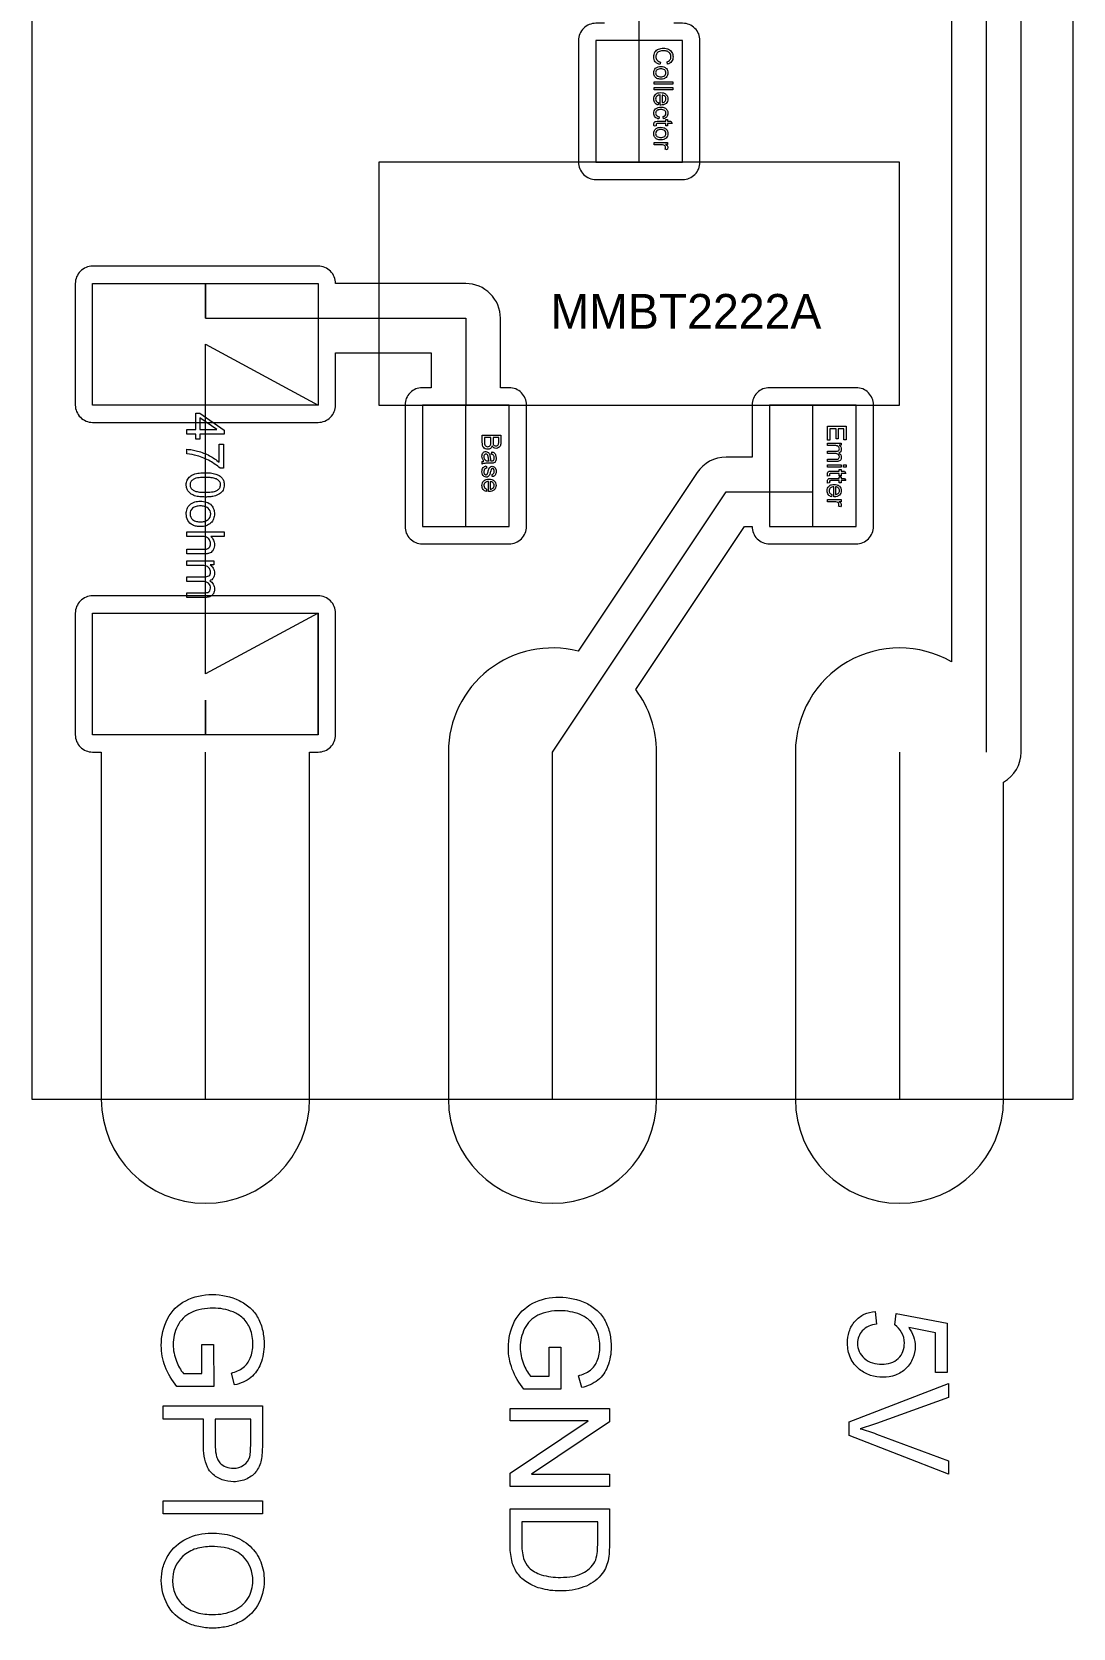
# Model space of a CAD drawing. Header units: millimetres. Extents: x -15 to 84, y -67 to 53.
# Drawn here: x 36.1 to 84.1, y -66.7 to 6.9 of the extents above; entities that cross this region are included whole.
import ezdxf
from ezdxf.enums import TextEntityAlignment as Align

# ---------------------------------------------------------------- set-up
doc = ezdxf.new("R2010")
doc.units = ezdxf.units.MM
for name, color, linetype in [('MMBT2222A', 1, 'Continuous'), ('PCB', 6, 'Continuous'), ('PISTE', 30, 'Continuous'), ('TRACE', 4, 'Continuous')]:
    doc.layers.add(name, color=color, linetype=linetype)

msp = doc.modelspace()

# ---------------------------------------------------------------- linework, layer by layer
at = {"layer": 'MMBT2222A', "lineweight": 9}
for points in [[(62.063, 0.918), (66.063, 0.918), (66.063, 6.518), (62.063, 6.518)], [(62.063, 0.918), (64.063, 0.918), (64.063, 6.518), (62.063, 6.518)], [(64.746, 4.62), (65.605, 4.62), (65.605, 4.515), (64.746, 4.515)], [(64.746, 4.354), (65.605, 4.354), (65.605, 4.248), (64.746, 4.248)], [(52.063, -10.282), (76.063, -10.282), (76.063, 0.918), (52.063, 0.918)], [(54.063, -15.882), (58.063, -15.882), (58.063, -10.282), (54.063, -10.282)], [(54.063, -15.882), (56.063, -15.882), (56.063, -10.282), (54.063, -10.282)], [(70.063, -15.882), (74.063, -15.882), (74.063, -10.282), (70.063, -10.282)], [(70.063, -15.882), (72.063, -15.882), (72.063, -10.282), (70.063, -10.282)], [(43.206, -11.409), (43.618, -11.409), (43.618, -10.664), (43.811, -10.664), (44.924, -11.448), (44.924, -11.62), (43.811, -11.62), (43.811, -11.852), (43.618, -11.852), (43.618, -11.62), (43.206, -11.62)], [(43.811, -11.409), (44.586, -11.409), (43.811, -10.871)], [(72.742, -11.259), (73.601, -11.259), (73.601, -11.88), (73.499, -11.88), (73.499, -11.373), (73.236, -11.373), (73.236, -11.848), (73.135, -11.848), (73.135, -11.373), (72.843, -11.373), (72.843, -11.9), (72.742, -11.9)], [(72.742, -13.044), (73.364, -13.044), (73.364, -13.149), (72.742, -13.149)], [(73.479, -13.044), (73.601, -13.044), (73.601, -13.149), (73.479, -13.149)]]:
    msp.add_lwpolyline(points, close=True, dxfattribs=at)
for points in [[(65.047, 5.526), (65.018, 5.412, -0.068649), (64.901, 5.459, -0.095071), (64.804, 5.541, -0.093371), (64.748, 5.648, -0.075264), (64.731, 5.768, -0.055177), (64.743, 5.885, -0.088119), (64.787, 5.994, -0.080974), (64.859, 6.072, -0.066836), (64.951, 6.126, -0.100802), (65.182, 6.171, -0.05082), (65.302, 6.16, -0.067726), (65.415, 6.12, -0.153265), (65.567, 5.974, -0.1282), (65.619, 5.766, -0.069926), (65.604, 5.652, -0.091477), (65.554, 5.549, -0.089648), (65.472, 5.472, -0.073173), (65.369, 5.427), (65.343, 5.538, 0.057308), (65.418, 5.571, 0.097182), (65.479, 5.625, 0.09395), (65.513, 5.693, 0.068346), (65.522, 5.768, 0.065634), (65.511, 5.855, 0.089673), (65.475, 5.934, 0.161442), (65.347, 6.027, 0.082271), (65.182, 6.054, 0.038256), (65.085, 6.047, 0.053721), (64.991, 6.022, 0.074859), (64.921, 5.983, 0.089785), (64.869, 5.923, 0.138489), (64.828, 5.777, 0.079805), (64.841, 5.691, 0.095152), (64.883, 5.615, 0.100765), (64.958, 5.557, 0.066141)], [(65.057, 5.325, -0.07931), (65.195, 5.305, -0.137421), (65.313, 5.229, -0.096263), (65.366, 5.137, -0.083114), (65.382, 5.033, -0.093409), (65.362, 4.919, -0.109626), (65.298, 4.823, -0.117119), (65.19, 4.759, -0.077466), (65.066, 4.742, -0.040664), (64.969, 4.749, -0.07915), (64.876, 4.778, -0.151012), (64.77, 4.883, -0.129499), (64.732, 5.033, -0.091172), (64.751, 5.147, -0.111884), (64.815, 5.244, -0.120967), (64.928, 5.308, -0.071453)], [(65.057, 5.216, 0.060273), (64.963, 5.206, 0.11929), (64.878, 5.164, 0.225829), (64.818, 5.033, 0.227293), (64.878, 4.902, 0.120605), (64.965, 4.86, 0.058677), (65.06, 4.85, 0.063396), (65.152, 4.861, 0.119186), (65.235, 4.903, 0.227277), (65.295, 5.033, 0.225833), (65.236, 5.164, 0.120489), (65.151, 5.206, 0.060274)], [(64.946, 3.659), (64.933, 3.55, -0.074495), (64.85, 3.585, -0.091663), (64.784, 3.645, -0.095807), (64.743, 3.73, -0.067014), (64.732, 3.823, -0.087366), (64.751, 3.941, -0.116583), (64.815, 4.04, -0.117014), (64.926, 4.103, -0.073746), (65.052, 4.12, -0.072187), (65.181, 4.103, -0.116861), (65.295, 4.039, -0.111503), (65.361, 3.944, -0.095991), (65.382, 3.829, -0.097107), (65.362, 3.718, -0.110579), (65.297, 3.625, -0.116908), (65.185, 3.563, -0.071932), (65.058, 3.546, -0.006681), (65.03, 3.547), (65.03, 4.011, 0.066227), (64.946, 3.996, 0.111285), (64.873, 3.953, 0.213486), (64.818, 3.823, 0.164457), (64.849, 3.724, 0.092348), (64.893, 3.684, 0.054352)], [(65.117, 4.005), (65.117, 3.658, 0.050363), (65.178, 3.669, 0.100573), (65.234, 3.697, 0.235323), (65.295, 3.828, 0.203487), (65.247, 3.951, 0.104553), (65.187, 3.99, 0.078752)], [(64.974, 3.011), (64.96, 2.908, -0.076674), (64.868, 2.936, -0.09966), (64.792, 2.995, -0.097705), (64.746, 3.075, -0.082268), (64.732, 3.167, -0.092969), (64.751, 3.278, -0.11394), (64.815, 3.372, -0.118204), (64.927, 3.434, -0.06938), (65.055, 3.45, -0.044061), (65.144, 3.442, -0.060047), (65.231, 3.416, -0.168399), (65.344, 3.315, -0.12954), (65.382, 3.166, -0.070414), (65.371, 3.079, -0.09942), (65.331, 3, -0.101577), (65.265, 2.946, -0.077795), (65.185, 2.918), (65.169, 3.02, 0.062679), (65.221, 3.039, 0.098095), (65.264, 3.072, 0.184517), (65.295, 3.162, 0.103721), (65.281, 3.233, 0.113048), (65.238, 3.291, 0.123888), (65.152, 3.332, 0.05518), (65.057, 3.341, 0.052196), (64.962, 3.332, 0.048068), (64.916, 3.318, 0.074341), (64.875, 3.293, 0.231903), (64.818, 3.168, 0.085774), (64.827, 3.112, 0.101367), (64.856, 3.064, 0.110816), (64.911, 3.028, 0.062116)], [(65.057, 2.523, -0.07931), (65.195, 2.503, -0.137421), (65.313, 2.427, -0.096263), (65.366, 2.336, -0.083114), (65.382, 2.231, -0.093409), (65.362, 2.118, -0.109626), (65.298, 2.022, -0.117119), (65.19, 1.958, -0.077466), (65.066, 1.94, -0.040664), (64.969, 1.947, -0.07915), (64.876, 1.977, -0.151012), (64.77, 2.081, -0.129499), (64.732, 2.231, -0.091172), (64.751, 2.346, -0.111884), (64.815, 2.443, -0.120967), (64.928, 2.507, -0.071453)], [(64.84, 2.587), (64.747, 2.572, -0.050978), (64.738, 2.652, -0.042637), (64.741, 2.697, -0.086365), (64.756, 2.741, -0.163362), (64.803, 2.785, -0.059344), (64.834, 2.793, -0.034391), (64.928, 2.798), (65.286, 2.798), (65.286, 2.875), (65.368, 2.875), (65.368, 2.798), (65.522, 2.798), (65.585, 2.693), (65.368, 2.693), (65.368, 2.587), (65.286, 2.587), (65.286, 2.693), (64.922, 2.693, 0.014282), (64.893, 2.692, 0.066037), (64.864, 2.688, 0.151873), (64.844, 2.67, 0.127831), (64.836, 2.633, 0.032876)], [(65.057, 2.415, 0.060273), (64.963, 2.405, 0.11929), (64.878, 2.363, 0.225829), (64.818, 2.231, 0.227293), (64.878, 2.101, 0.120605), (64.965, 2.059, 0.058677), (65.06, 2.049, 0.063396), (65.152, 2.059, 0.119186), (65.235, 2.101, 0.227277), (65.295, 2.231, 0.225833), (65.236, 2.363, 0.120489), (65.151, 2.405, 0.060274)], [(64.746, 1.818), (65.368, 1.818), (65.368, 1.723), (65.274, 1.723, -0.028769), (65.321, 1.694, -0.081816), (65.361, 1.656, -0.153735), (65.382, 1.588, -0.140033), (65.348, 1.48), (65.25, 1.516, 0.135648), (65.273, 1.593, 0.169486), (65.252, 1.655, 0.16026), (65.195, 1.695, 0.075921), (65.072, 1.712), (64.746, 1.712)], [(56.826, -11.672), (57.685, -11.672), (57.685, -11.995, -0.035825), (57.68, -12.075, -0.067887), (57.659, -12.152, -0.158405), (57.579, -12.245, -0.144182), (57.466, -12.279, -0.14128), (57.362, -12.249, -0.142453), (57.283, -12.159, -0.069564), (57.254, -12.225, -0.091163), (57.205, -12.279, -0.169119), (57.075, -12.321, -0.116797), (56.963, -12.295, -0.118817), (56.883, -12.232, -0.097467), (56.84, -12.138, -0.059267), (56.826, -12)], [(44.699, -12.082), (44.902, -12.082), (44.902, -13.194), (44.738, -13.194, 0.037618), (44.516, -13.017, 0.023119), (44.274, -12.868, 0.056864), (43.679, -12.62, 0.054167), (43.206, -12.539), (43.206, -12.322, -0.038212), (43.454, -12.348, -0.021624), (43.696, -12.402, -0.057851), (44.249, -12.62, -0.023877), (44.483, -12.759, -0.033275), (44.699, -12.923)], [(56.903, -12.87, -0.084857), (56.833, -12.757, -0.091729), (56.812, -12.641, -0.067738), (56.823, -12.557, -0.117117), (56.862, -12.483, -0.22008), (56.99, -12.428, -0.127593), (57.074, -12.449, -0.118173), (57.135, -12.503, -0.080835), (57.169, -12.579, -0.029947), (57.185, -12.673, 0.01401), (57.199, -12.768, 0.037692), (57.221, -12.861, 0.003801), (57.249, -12.862, 0.064497), (57.297, -12.856, 0.148241), (57.34, -12.832, 0.11931), (57.368, -12.775, 0.062132), (57.375, -12.712, 0.048026), (57.37, -12.655, 0.109144), (57.349, -12.602, 0.115763), (57.307, -12.568, 0.055462), (57.257, -12.549), (57.271, -12.446, -0.045869), (57.327, -12.463, -0.069991), (57.378, -12.493, -0.082803), (57.416, -12.535, -0.05845), (57.44, -12.586, -0.087199), (57.463, -12.727, -0.031358), (57.459, -12.793, -0.057722), (57.444, -12.857, -0.047331), (57.425, -12.896, -0.083772), (57.397, -12.93, -0.12133), (57.325, -12.963, -0.033808), (57.276, -12.967, -0.009531), (57.228, -12.968), (57.087, -12.968, 0.005365), (56.994, -12.969, 0.026407), (56.901, -12.974, 0.08286), (56.826, -13.001), (56.826, -12.891, -0.089299)], [(56.928, -11.786), (56.928, -12, 0.036118), (56.932, -12.077, 0.094068), (56.955, -12.143, 0.130519), (57.003, -12.186, 0.125023), (57.075, -12.203, 0.156907), (57.159, -12.179, 0.170506), (57.208, -12.11, 0.05547), (57.22, -12.048, 0.023595), (57.223, -11.985), (57.223, -11.786)], [(57.324, -11.786), (57.324, -11.972, 0.017113), (57.326, -12.026, 0.051769), (57.334, -12.08, 0.167174), (57.377, -12.145, 0.163668), (57.452, -12.167, 0.14496), (57.527, -12.147, 0.186346), (57.572, -12.088, 0.055075), (57.582, -12.023, 0.017136), (57.584, -11.958), (57.584, -11.786)], [(72.742, -12.044), (73.364, -12.044), (73.364, -12.138), (73.277, -12.138, -0.123787), (73.35, -12.216, -0.133714), (73.378, -12.327, -0.056603), (73.372, -12.385, -0.088377), (73.349, -12.44, -0.171043), (73.269, -12.502, -0.111134), (73.349, -12.584, -0.136497), (73.378, -12.695, -0.078962), (73.367, -12.771, -0.123739), (73.326, -12.837, -0.129202), (73.252, -12.877, -0.065051), (73.169, -12.887), (72.742, -12.887), (72.742, -12.782), (73.134, -12.782, 0.021715), (73.18, -12.78, 0.064428), (73.225, -12.771, 0.173208), (73.27, -12.734, 0.143602), (73.287, -12.671, 0.208778), (73.243, -12.562, 0.134174), (73.177, -12.527, 0.062598), (73.103, -12.519), (72.742, -12.519), (72.742, -12.413), (73.146, -12.413, 0.049858), (73.201, -12.408, 0.107131), (73.251, -12.388, 0.150989), (73.279, -12.35, 0.087074), (73.287, -12.303, 0.141521), (73.263, -12.221, 0.168584), (73.195, -12.166, 0.061178), (73.13, -12.152, 0.026496), (73.065, -12.149), (72.742, -12.149)], [(57.012, -13.089), (57.029, -13.193, 0.077023), (56.976, -13.209, 0.108042), (56.932, -13.242, 0.10915), (56.906, -13.295, 0.064184), (56.899, -13.355, 0.055266), (56.905, -13.411, 0.117819), (56.928, -13.462, 0.095076), (56.959, -13.488, 0.12427), (56.998, -13.498, 0.268809), (57.054, -13.466, 0.049501), (57.066, -13.441, 0.023635), (57.09, -13.359, -0.010101), (57.112, -13.277, -0.033291), (57.14, -13.198, -0.142909), (57.2, -13.13, -0.138457), (57.283, -13.107, -0.124921), (57.36, -13.125, -0.115659), (57.419, -13.178, -0.085257), (57.45, -13.244, -0.073531), (57.463, -13.336, -0.09108), (57.442, -13.464, -0.056417), (57.419, -13.509, -0.089051), (57.384, -13.546, -0.073263), (57.338, -13.57, -0.0444), (57.288, -13.582), (57.274, -13.479, 0.197311), (57.349, -13.438, 0.109657), (57.371, -13.393, 0.060453), (57.376, -13.343, 0.044328), (57.372, -13.29, 0.116733), (57.352, -13.24, 0.09468), (57.328, -13.217, 0.136666), (57.296, -13.209, 0.172921), (57.259, -13.222, 0.132735), (57.231, -13.262, 0.011614), (57.204, -13.355, -0.008061), (57.182, -13.434, -0.026864), (57.155, -13.511, -0.144978), (57.099, -13.581, -0.154292), (57.009, -13.606, -0.150384), (56.91, -13.575, -0.145675), (56.838, -13.486, -0.103163), (56.812, -13.355, -0.057091), (56.822, -13.258, -0.109839), (56.863, -13.17, -0.107783), (56.93, -13.116, -0.07433)], [(57.139, -12.861, -0.04206), (57.114, -12.776, -0.017071), (57.099, -12.689, 0.015227), (57.091, -12.642, 0.046897), (57.078, -12.597, 0.151773), (57.043, -12.555, 0.149672), (56.993, -12.541, 0.224532), (56.923, -12.572, 0.116603), (56.901, -12.617, 0.0634), (56.895, -12.666, 0.128984), (56.921, -12.774, 0.156105), (56.995, -12.844, 0.075847), (57.046, -12.858, 0.032383), (57.1, -12.861)], [(44.054, -13.402, -0.027054), (44.301, -13.415, -0.052666), (44.544, -13.465, -0.057998), (44.7, -13.538, -0.081781), (44.831, -13.651, -0.097299), (44.908, -13.798, -0.074407), (44.931, -13.963, -0.125228), (44.875, -14.205, -0.130831), (44.715, -14.377, -0.081172), (44.459, -14.484, -0.041731), (44.258, -14.515, -0.020017), (44.054, -14.523, -0.027287), (43.807, -14.51, -0.052073), (43.565, -14.461, -0.059273), (43.408, -14.388, -0.081264), (43.278, -14.274, -0.098833), (43.2, -14.127, -0.074051), (43.177, -13.963, -0.104617), (43.219, -13.746, -0.12305), (43.355, -13.572, -0.074083), (43.515, -13.483, -0.060161), (43.781, -13.419, -0.032226)], [(44.054, -13.619, 0.02987), (43.766, -13.634, 0.033954), (43.623, -13.661, 0.084666), (43.49, -13.718, 0.101885), (43.389, -13.822, 0.139393), (43.351, -13.963, 0.141109), (43.39, -14.103, 0.10266), (43.491, -14.206, 0.085188), (43.624, -14.264, 0.044232), (43.838, -14.298, 0.020273), (44.054, -14.306, 0.03012), (44.342, -14.291, 0.034411), (44.484, -14.264, 0.08627), (44.617, -14.206, 0.104661), (44.719, -14.101, 0.138043), (44.757, -13.96, 0.259179), (44.634, -13.728, 0.079065), (44.497, -13.667, 0.047047), (44.277, -13.628, 0.022563)], [(57.027, -14.157), (57.013, -14.266, -0.074495), (56.931, -14.231, -0.091663), (56.865, -14.171, -0.095807), (56.824, -14.086, -0.067014), (56.812, -13.993, -0.087366), (56.831, -13.875, -0.116583), (56.896, -13.776, -0.117014), (57.006, -13.713, -0.073746), (57.132, -13.696, -0.072187), (57.262, -13.713, -0.116861), (57.376, -13.777, -0.111503), (57.442, -13.873, -0.095991), (57.463, -13.987, -0.097107), (57.442, -14.098, -0.110579), (57.378, -14.191, -0.116908), (57.266, -14.253, -0.071932), (57.139, -14.27, -0.006681), (57.111, -14.269), (57.111, -13.805, 0.066227), (57.027, -13.82, 0.111285), (56.954, -13.863, 0.213486), (56.899, -13.993, 0.164457), (56.93, -14.092, 0.092348), (56.973, -14.132, 0.054352)], [(57.197, -13.811), (57.197, -14.158, 0.050363), (57.259, -14.147, 0.100573), (57.315, -14.119, 0.235323), (57.376, -13.988, 0.203487), (57.327, -13.866, 0.104553), (57.267, -13.826, 0.078752)], [(72.942, -14.403), (72.929, -14.512, -0.074495), (72.846, -14.476, -0.091663), (72.78, -14.416, -0.095807), (72.739, -14.331, -0.067014), (72.728, -14.238, -0.087366), (72.747, -14.121, -0.116583), (72.811, -14.021, -0.117014), (72.922, -13.958, -0.073746), (73.048, -13.941, -0.072187), (73.177, -13.959, -0.116861), (73.291, -14.022, -0.111503), (73.357, -14.118, -0.095991), (73.378, -14.232, -0.097107), (73.358, -14.343, -0.110579), (73.293, -14.436, -0.116908), (73.181, -14.498, -0.071932), (73.054, -14.515, -0.006681), (73.026, -14.515), (73.026, -14.05, 0.066227), (72.942, -14.065, 0.111285), (72.869, -14.108, 0.213486), (72.814, -14.239, 0.164457), (72.845, -14.338, 0.092348), (72.889, -14.377, 0.054352)], [(72.836, -13.54), (72.743, -13.555, -0.050978), (72.734, -13.476, -0.042637), (72.737, -13.43, -0.086365), (72.752, -13.387, -0.163362), (72.799, -13.342, -0.059344), (72.83, -13.334, -0.034391), (72.924, -13.329), (73.282, -13.329), (73.282, -13.252), (73.364, -13.252), (73.364, -13.329), (73.518, -13.329), (73.581, -13.434), (73.364, -13.434), (73.364, -13.54), (73.282, -13.54), (73.282, -13.434), (72.918, -13.434, 0.014282), (72.889, -13.435, 0.066037), (72.86, -13.439, 0.151873), (72.84, -13.458, 0.127831), (72.832, -13.494, 0.032876)], [(72.836, -13.874), (72.743, -13.889, -0.050978), (72.734, -13.809, -0.042637), (72.737, -13.763, -0.086365), (72.752, -13.72, -0.163362), (72.799, -13.675, -0.059344), (72.83, -13.668, -0.034391), (72.924, -13.663), (73.282, -13.663), (73.282, -13.585), (73.364, -13.585), (73.364, -13.663), (73.518, -13.663), (73.581, -13.767), (73.364, -13.767), (73.364, -13.874), (73.282, -13.874), (73.282, -13.767), (72.918, -13.767, 0.014282), (72.889, -13.768, 0.066037), (72.86, -13.773, 0.151873), (72.84, -13.791, 0.127831), (72.832, -13.827, 0.032876)], [(72.742, -14.643), (73.364, -14.643), (73.364, -14.738), (73.27, -14.738, -0.028769), (73.317, -14.767, -0.081816), (73.357, -14.805, -0.153735), (73.378, -14.873, -0.140033), (73.344, -14.981), (73.246, -14.945, 0.135648), (73.269, -14.867, 0.169486), (73.248, -14.805, 0.16026), (73.191, -14.766, 0.075921), (73.068, -14.748), (72.742, -14.748)], [(73.113, -14.056), (73.113, -14.404, 0.050363), (73.174, -14.393, 0.100573), (73.23, -14.364, 0.235323), (73.291, -14.233, 0.203487), (73.243, -14.111, 0.104553), (73.183, -14.071, 0.078752)], [(43.829, -14.717, -0.07931), (44.106, -14.757, -0.137421), (44.341, -14.909, -0.096263), (44.446, -15.092, -0.083114), (44.479, -15.301, -0.093409), (44.439, -15.529, -0.109626), (44.31, -15.72, -0.117119), (44.095, -15.848, -0.077466), (43.846, -15.883, -0.040664), (43.653, -15.869, -0.07915), (43.468, -15.811, -0.151012), (43.255, -15.601, -0.129499), (43.178, -15.301, -0.091172), (43.217, -15.072, -0.111884), (43.346, -14.878, -0.120967), (43.572, -14.751, -0.071453)], [(43.829, -14.934, 0.060273), (43.64, -14.955, 0.11929), (43.47, -15.038, 0.225829), (43.352, -15.301, 0.227293), (43.471, -15.562, 0.120605), (43.644, -15.646, 0.058677), (43.836, -15.667, 0.063396), (44.02, -15.645, 0.119186), (44.185, -15.561, 0.227277), (44.305, -15.301, 0.225833), (44.186, -15.038, 0.120489), (44.017, -14.955, 0.060274)], [(43.206, -16.131), (44.924, -16.131), (44.924, -16.342), (44.308, -16.342, -0.108269), (44.436, -16.508, -0.109144), (44.479, -16.714, -0.125108), (44.424, -16.954, -0.170925), (44.274, -17.1, -0.073681), (44.137, -17.136, -0.032433), (43.995, -17.144), (43.206, -17.144), (43.206, -16.933), (43.995, -16.933, 0.060394), (44.116, -16.92, 0.131828), (44.225, -16.864, 0.124399), (44.282, -16.775, 0.082528), (44.297, -16.671, 0.136769), (44.248, -16.494, 0.165864), (44.117, -16.377, 0.066327), (44.004, -16.348, 0.032012), (43.887, -16.342), (43.206, -16.342)], [(43.206, -17.465), (44.451, -17.465), (44.451, -17.654), (44.276, -17.654, -0.123787), (44.423, -17.81, -0.133714), (44.479, -18.031, -0.056603), (44.467, -18.149, -0.088377), (44.422, -18.258, -0.171043), (44.261, -18.383, -0.111134), (44.421, -18.546, -0.136497), (44.479, -18.767, -0.078962), (44.457, -18.92, -0.123739), (44.376, -19.052, -0.129202), (44.228, -19.132, -0.065051), (44.061, -19.152), (43.206, -19.152), (43.206, -18.942), (43.99, -18.942, 0.021715), (44.082, -18.938, 0.064428), (44.172, -18.921, 0.173208), (44.262, -18.847, 0.143602), (44.296, -18.72, 0.208778), (44.208, -18.502, 0.134174), (44.077, -18.432, 0.062598), (43.93, -18.416), (43.206, -18.416), (43.206, -18.205), (44.015, -18.205, 0.049858), (44.124, -18.195, 0.107131), (44.226, -18.153, 0.150989), (44.282, -18.077, 0.087074), (44.296, -17.984, 0.141521), (44.249, -17.819, 0.168584), (44.112, -17.71, 0.061178), (43.984, -17.683, 0.026496), (43.852, -17.676), (43.206, -17.676)]]:
    msp.add_lwpolyline(points, format="xyb", close=True, dxfattribs=at)
msp.add_lwpolyline([(49.263, -25.482), (44.063, -25.482), (44.063, -23.882), (44.063, -25.482), (38.863, -25.482), (38.863, -19.882), (49.263, -19.882), (49.263, -25.482), (49.263, -19.882), (44.063, -22.682), (44.063, -7.482), (49.263, -10.282), (38.863, -10.282), (38.863, -4.682), (44.063, -4.682), (44.063, -6.282), (44.063, -4.682), (49.263, -4.682), (49.263, -10.282)], dxfattribs=at)
at = {"layer": 'PCB', "lineweight": 9}
for points in [[(36.063, -42.282), (84.063, -42.282), (84.063, 29.718), (36.063, 29.718)], [(58.108, -56.538), (62.689, -56.538), (62.689, -57.16), (59.092, -59.566), (62.689, -59.566), (62.689, -60.147), (58.108, -60.147), (58.108, -59.525), (61.708, -57.119), (58.108, -57.119)], [(42.108, -60.795), (46.689, -60.795), (46.689, -61.401), (42.108, -61.401)]]:
    msp.add_lwpolyline(points, close=True, dxfattribs=at)
for points in [[(43.904, -53.588), (44.442, -53.588), (44.445, -55.529), (42.745, -55.529, -0.077402), (42.208, -54.607, -0.090662), (42.029, -53.632, -0.121923), (42.317, -52.404, -0.157313), (43.154, -51.573, -0.120688), (44.376, -51.292, -0.113949), (45.623, -51.57, -0.073806), (46.12, -51.903, -0.084413), (46.486, -52.376, -0.068505), (46.702, -52.963, -0.054897), (46.767, -53.585, -0.097057), (46.604, -54.482, -0.056971), (46.423, -54.827, -0.074413), (46.158, -55.113, -0.062925), (45.801, -55.326, -0.041795), (45.408, -55.46), (45.258, -54.913, 0.03298), (45.544, -54.81, 0.057997), (45.808, -54.657, 0.131672), (46.126, -54.22, 0.102192), (46.248, -53.588, 0.041003), (46.22, -53.223, 0.058912), (46.12, -52.87, 0.111318), (45.789, -52.379, 0.084199), (45.336, -52.092, 0.098713), (44.414, -51.917, 0.045959), (43.889, -51.962, 0.071377), (43.389, -52.126, 0.164131), (42.776, -52.742, 0.117211), (42.576, -53.598, 0.09627), (42.726, -54.367, 0.02819), (42.866, -54.664, 0.055085), (43.051, -54.935), (43.904, -54.935)], [(59.904, -53.71), (60.442, -53.71), (60.445, -55.65), (58.745, -55.65, -0.077402), (58.208, -54.729, -0.090662), (58.029, -53.754, -0.121923), (58.317, -52.525, -0.157313), (59.154, -51.694, -0.120688), (60.376, -51.413, -0.113949), (61.623, -51.691, -0.073806), (62.12, -52.024, -0.084413), (62.486, -52.497, -0.068505), (62.702, -53.084, -0.054897), (62.767, -53.707, -0.097057), (62.604, -54.604, -0.056971), (62.423, -54.949, -0.074413), (62.158, -55.235, -0.062925), (61.801, -55.447, -0.041795), (61.408, -55.582), (61.258, -55.035, 0.03298), (61.544, -54.931, 0.057997), (61.808, -54.779, 0.131672), (62.126, -54.341, 0.102192), (62.248, -53.71, 0.041003), (62.22, -53.344, 0.058912), (62.12, -52.991, 0.111318), (61.789, -52.5, 0.084199), (61.336, -52.213, 0.098713), (60.414, -52.038, 0.045959), (59.889, -52.083, 0.071377), (59.389, -52.247, 0.164131), (58.776, -52.863, 0.117211), (58.576, -53.719, 0.09627), (58.726, -54.488, 0.02819), (58.866, -54.785, 0.055085), (59.051, -55.057), (59.904, -55.057)], [(74.944, -52.066), (74.994, -52.656, 0.064007), (74.643, -52.753, 0.105586), (74.344, -52.959, 0.191114), (74.128, -53.538, 0.21963), (74.434, -54.225, 0.109425), (74.813, -54.444, 0.077953), (75.247, -54.506, 0.079763), (75.654, -54.446, 0.115624), (76.006, -54.234, 0.112491), (76.22, -53.911, 0.090384), (76.284, -53.528, 0.132521), (76.159, -53.038, 0.126602), (75.84, -52.694), (75.909, -52.166), (78.262, -52.609), (78.262, -54.888), (77.725, -54.888), (77.725, -53.059), (76.494, -52.813, -0.070034), (76.705, -53.223, -0.08315), (76.781, -53.678, -0.097591), (76.679, -54.228, -0.101887), (76.365, -54.691, -0.108206), (75.873, -55.007, -0.08929), (75.297, -55.103, -0.080077), (74.727, -55.016, -0.090012), (74.222, -54.741, -0.121773), (73.798, -54.206, -0.106517), (73.665, -53.538, -0.078217), (73.745, -52.994, -0.104045), (74.015, -52.516, -0.102294), (74.436, -52.2, -0.086347)], [(73.744, -57.163), (78.325, -55.388), (78.325, -56.044), (74.997, -57.234, -0.018603), (74.247, -57.475, -0.020664), (74.997, -57.722), (78.325, -58.959), (78.325, -59.578), (73.744, -57.784)], [(42.108, -56.423), (46.689, -56.423), (46.689, -58.151, -0.012587), (46.681, -58.5, -0.03068), (46.645, -58.848, -0.111448), (46.429, -59.413, -0.132182), (45.989, -59.779, -0.116674), (45.364, -59.92, -0.088773), (44.832, -59.83, -0.09838), (44.373, -59.548, -0.092119), (44.16, -59.256, -0.075374), (44.007, -58.741, -0.038198), (43.97, -58.204), (43.97, -57.029), (42.108, -57.029)], [(44.511, -57.029), (44.511, -58.213, 0.050455), (44.55, -58.649, 0.048899), (44.614, -58.86, 0.080844), (44.729, -59.048, 0.124684), (45.01, -59.24, 0.089319), (45.345, -59.295, 0.160764), (45.836, -59.148, 0.180372), (46.108, -58.767, 0.045455), (46.142, -58.485, 0.01242), (46.148, -58.201), (46.148, -57.029)], [(58.108, -61.166), (62.689, -61.166), (62.689, -62.744, -0.016137), (62.677, -63.154, -0.039111), (62.623, -63.56, -0.122099), (62.295, -64.232, -0.130824), (61.511, -64.772, -0.052096), (60.975, -64.912, -0.039074), (60.423, -64.954, -0.072853), (59.498, -64.832, -0.081281), (58.829, -64.519, -0.088009), (58.414, -64.1, -0.087204), (58.186, -63.554, -0.059331), (58.108, -62.819)], [(58.648, -61.772), (58.648, -62.75, 0.02466), (58.664, -63.108, 0.053108), (58.733, -63.46, 0.117844), (58.97, -63.872, 0.068916), (59.239, -64.073, 0.048418), (59.548, -64.207, 0.04892), (59.986, -64.302, 0.031147), (60.433, -64.329, 0.044634), (61, -64.283, 0.092398), (61.536, -64.091, 0.067289), (61.843, -63.848, 0.097656), (62.054, -63.519, 0.064435), (62.132, -63.131, 0.022641), (62.148, -62.735), (62.148, -61.772)], [(44.339, -62.285, -0.075522), (45.291, -62.417, -0.116258), (46.123, -62.898, -0.11044), (46.616, -63.619, -0.095077), (46.77, -64.479, -0.137303), (46.467, -65.623, -0.149071), (45.62, -66.398, -0.063775), (45.022, -66.604, -0.051927), (44.392, -66.667, -0.053646), (43.752, -66.601, -0.064958), (43.145, -66.385, -0.152929), (42.311, -65.588, -0.127487), (42.029, -64.476, -0.064734), (42.104, -63.876, -0.073614), (42.342, -63.32, -0.146076), (43.195, -62.548, -0.114968)], [(44.329, -62.91, 0.075216), (43.634, -63.007, 0.113401), (43.023, -63.354, 0.216024), (42.548, -64.473, 0.100413), (42.665, -65.088, 0.109427), (43.029, -65.598, 0.117312), (43.67, -65.949, 0.070196), (44.395, -66.042, 0.045402), (44.893, -65.999, 0.062215), (45.37, -65.851, 0.152266), (46.017, -65.298, 0.145764), (46.248, -64.482, 0.200098), (45.804, -63.373, 0.082769), (45.485, -63.136, 0.077339), (44.92, -62.956, 0.042051)]]:
    msp.add_lwpolyline(points, format="xyb", close=True, dxfattribs=at)
at = {"layer": 'PISTE', "lineweight": 9}
for points in [[(80.863, -27.667, 0.267949), (81.663, -26.282), (81.663, 13.718, 0.267949), (80.863, 15.104)], [(62.463, 7.318), (62.063, 7.318, 0.414214), (61.263, 6.518), (61.263, 0.918, 0.414214), (62.063, 0.118), (66.063, 0.118, 0.414214), (66.863, 0.918), (66.863, 6.518, 0.414214), (66.063, 7.318), (65.663, 7.318)], [(50.063, -4.682, 0.414214), (49.263, -3.882), (38.863, -3.882, 0.414214), (38.063, -4.682), (38.063, -10.282, 0.414214), (38.863, -11.082), (49.263, -11.082, 0.414214), (50.063, -10.282), (50.063, -7.882)], [(57.663, -9.482), (57.663, -6.282, 0.414214), (56.063, -4.682), (50.063, -4.682)], [(54.463, -9.482), (54.063, -9.482, 0.414214), (53.263, -10.282), (53.263, -15.882, 0.414214), (54.063, -16.682), (58.063, -16.682, 0.414214), (58.863, -15.882), (58.863, -10.282, 0.414214), (58.063, -9.482), (57.663, -9.482)], [(69.263, -15.882, 0.414214), (70.063, -16.682), (74.063, -16.682, 0.414214), (74.863, -15.882), (74.863, -10.282, 0.414214), (74.063, -9.482), (70.063, -9.482, 0.414214), (69.263, -10.282), (69.263, -12.682)], [(69.263, -12.682), (68.063, -12.682, 0.250765), (66.732, -13.394), (61.242, -21.629)], [(48.863, -26.282), (49.263, -26.282, 0.414214), (50.063, -25.482), (50.063, -19.882, 0.414214), (49.263, -19.082), (38.863, -19.082, 0.414214), (38.063, -19.882), (38.063, -25.482, 0.414214), (38.863, -26.282), (39.263, -26.282)], [(61.242, -21.629, 0.488915), (55.263, -26.282), (55.263, -42.282, 1), (64.863, -42.282), (64.863, -26.282, 0.162138), (63.905, -23.404)], [(78.463, -22.125, 0.57735), (71.263, -26.282), (71.263, -42.282, 1), (80.863, -42.282), (80.863, -27.667)], [(39.263, -26.282), (39.263, -42.282, 1), (48.863, -42.282), (48.863, -26.282)]]:
    msp.add_lwpolyline(points, format="xyb", dxfattribs=at)
for points in [[(78.463, 9.561), (78.463, -22.125)], [(50.063, -7.882), (54.463, -7.882), (54.463, -9.482)], [(63.905, -23.404), (68.919, -15.882), (69.263, -15.882)]]:
    msp.add_lwpolyline(points, dxfattribs=at)
at = {"layer": 'TRACE', "lineweight": 9}
for points in [[(64.063, 5.718), (64.063, 13.718)], [(80.063, 13.718), (80.063, -26.282)], [(44.063, -6.282), (56.063, -6.282), (56.063, -10.282)], [(60.063, -26.282), (68.063, -14.282), (72.063, -14.282)], [(44.063, -42.282), (44.063, -26.282)], [(60.063, -42.282), (60.063, -26.282)], [(76.063, -26.282), (76.063, -42.282)]]:
    msp.add_lwpolyline(points, dxfattribs=at)

# ---------------------------------------------------------------- texts
at = {"layer": 'MMBT2222A', "lineweight": 9}
msp.add_text('MMBT2222A', height=1.6, dxfattribs=at).set_placement((59.973, -7.243), align=Align.BOTTOM_LEFT)

doc.saveas('drawing.dxf')
